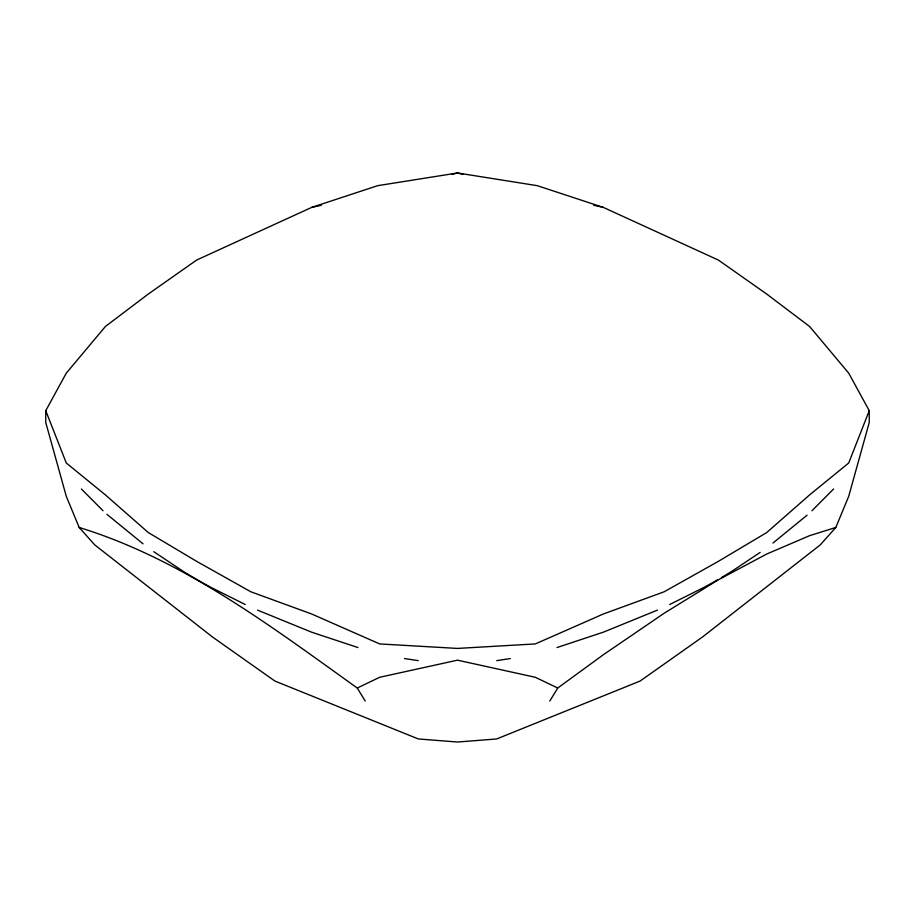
<?xml version="1.0" encoding="UTF-8"?>
<svg xmlns="http://www.w3.org/2000/svg" width="915" height="915" viewBox="0 0 915 915"><rect width="100%" height="100%" fill="white"/><g stroke="black" fill="none" stroke-linecap="round" stroke-linejoin="round"><path stroke-width="1.37" d="M869.25 410.698L848.708 463.001L809.603 494.901L766.679 532.576L718.389 561.33L664.084 591.811L603.351 613.988L535.321 643.931L457.5 648.426L379.679 643.931L311.649 613.988L250.916 591.811L196.611 561.33L148.322 532.576L105.397 494.901L66.292 463.001L45.75 410.698L66.292 373.148L105.397 326.495L148.322 294.024L196.611 260.077L311.649 207.408L377.746 185.665L457.5 172.981L537.254 185.665L603.351 207.408L718.389 260.077L766.679 294.024L809.603 326.495L848.708 373.148L869.25 410.698L869.25 422.456L848.708 496.353L835.818 527.475L820.183 544.951L702.48 637.012L640.134 681.035L496.639 738.965L457.5 742.019L418.361 738.965L274.866 681.035L212.52 637.012L94.817 544.951L79.182 527.475L66.292 496.353L45.75 422.456L45.75 410.698M549.801 701.05L557.738 688.023L603.351 654.74L664.084 613.29L718.389 579.79L766.679 554.055L809.603 535.664L835.818 527.475M833.599 488.987L811.948 510.753M807.11 515.156L772.958 543.053M760.171 552.408L731.76 571.337A559.866 323.235 0 0 1 721.455 577.559M79.182 527.475C182.554 559.237 270.382 625.871 357.262 688.023L379.679 677.283L457.5 660.173L535.321 677.283L557.738 688.023M669.723 604.495L703.761 587.499A559.866 323.235 0 0 0 718.012 579.561M657.439 610.111L603.477 632.128L557.041 647.534M452.044 174.33L457.5 172.981L462.956 174.33M311.649 207.408L321.371 205.246M510.387 658.537L496.754 660.641M418.247 660.641L404.613 658.548M593.629 205.246L603.351 207.408M357.948 647.545L311.512 632.139L257.538 610.122M245.243 604.506L211.216 587.521A559.317 322.915 0 0 1 183.217 571.349L153.777 551.699M143.037 543.83L106.895 514.31M103.04 510.764L81.389 488.987M357.262 688.023L365.199 701.05"/></g></svg>
